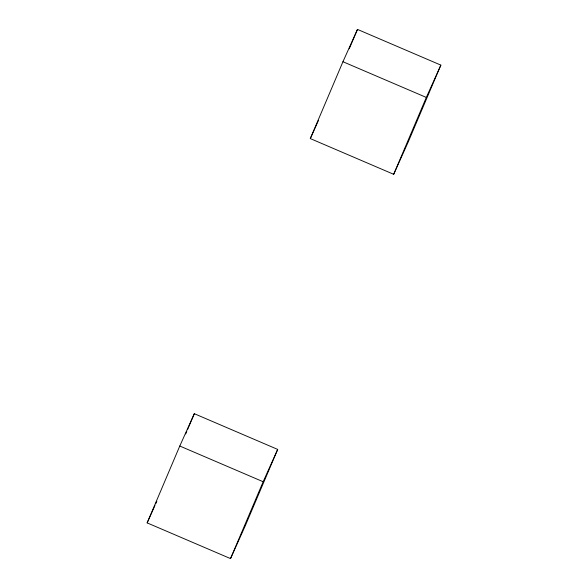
<?xml version="1.0" encoding="UTF-8"?>
<svg xmlns="http://www.w3.org/2000/svg" width="588" height="588" viewBox="0 0 588 588"><rect width="100%" height="100%" fill="white"/><g stroke="black" fill="none" stroke-linecap="round" stroke-linejoin="round"><path stroke-width="0.88" d="M147.147 522.886L179.781 446.027L194.312 413.695L277.69 449.416L245.056 526.275L230.525 558.6L147.147 522.886L154.967 505.482M310.31 138.584L342.944 61.725L357.475 29.4L440.853 65.114L408.219 141.973L393.688 174.305L310.31 138.584L318.505 120.349M185.705 433.966L186.778 431.438M187.498 429.747L194.312 413.695M349.228 48.826L357.475 29.4M230.525 558.6L263.159 481.741L277.69 449.416M393.688 174.305L426.322 97.439L440.853 65.114M155.717 503.82L156.834 501.336M342.944 61.725L426.322 97.439M179.781 446.027L263.159 481.741"/></g></svg>
